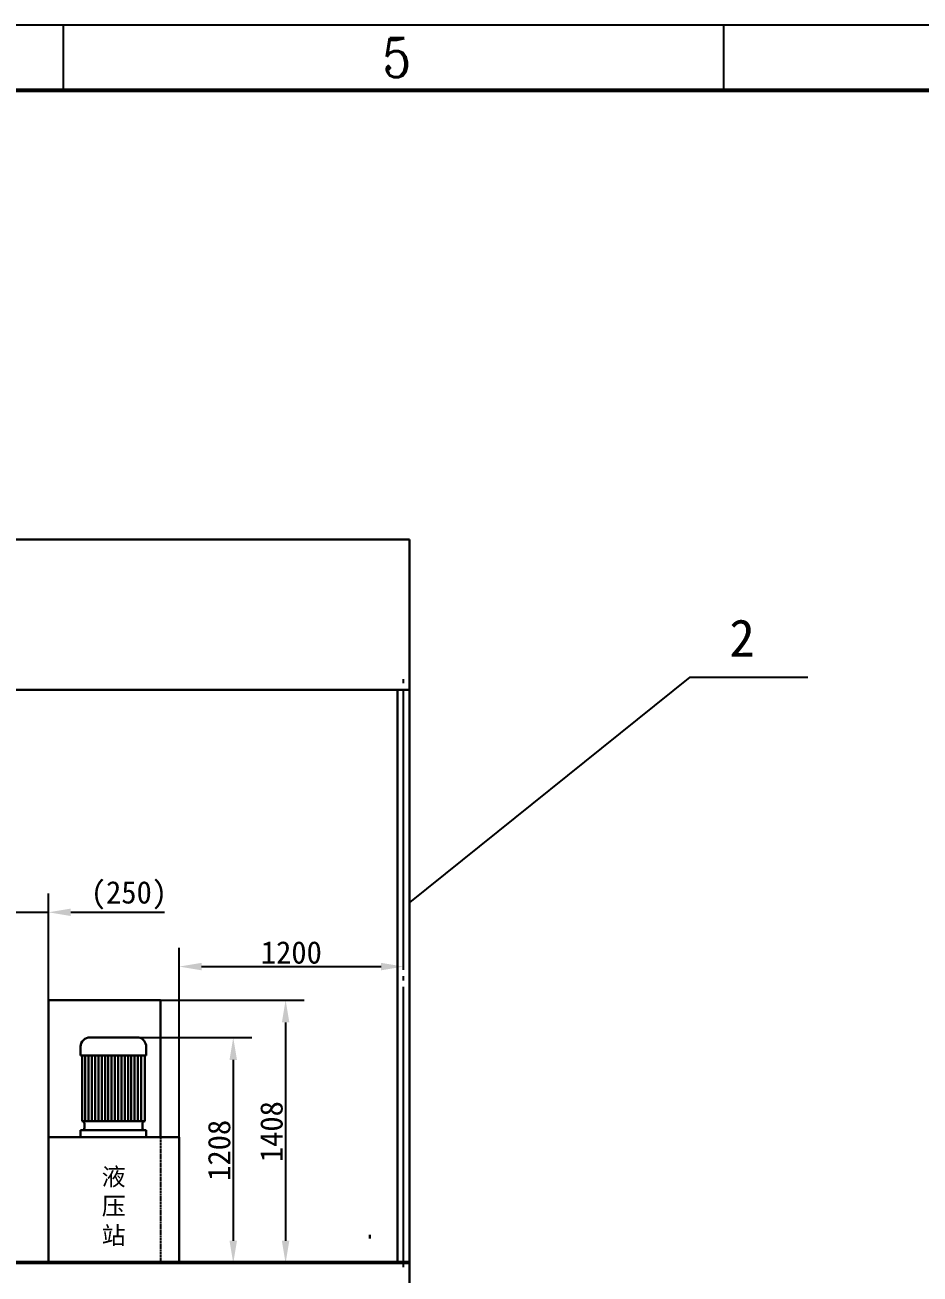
# Model space of a CAD drawing. Header units: millimetres. Extents: x 36943 to 66361, y 17600 to 38376.
# Drawn here: x 51709 to 56498, y 31693 to 38376 of the extents above; entities that cross this region are included whole.
import ezdxf
from ezdxf.enums import TextEntityAlignment as Align

# ---------------------------------------------------------------- set-up
doc = ezdxf.new("R2010")
doc.units = ezdxf.units.MM
doc.header["$PDMODE"] = 34
doc.linetypes.add('ACAD_ISO02W100', pattern=[15, 12, -3])
doc.linetypes.add('JIS_08_50', pattern=[53, 50, -1.125, 0.75, -1.125])
doc.layers.add('01粗实线', color=7, linetype='Continuous', lineweight=30)
doc.layers.add('03虚线', color=3, linetype='ACAD_ISO02W100', lineweight=25)
doc.layers.add('09标注线', color=5, linetype='Continuous')
doc.layers.add('C', color=130, linetype='Continuous')
doc.styles.add('C', font='complex.shx', dxfattribs={"width": 0.85})
doc.styles.add('ST', font='SimSun.ttf')
doc.styles.get("Standard").update_dxf_attribs({"font": 'SimSun.ttf'})
doc.dimstyles.new('ISO-25-50', dxfattribs={"dimtxt": 120, "dimasz": 120, "dimexe": 100, "dimexo": 0, "dimgap": 15, "dimtad": 1, "dimdec": 0, "dimdsep": 46, "dimtxsty": 'Standard', "dimcen": 10, "dimadec": 0, "dimazin": 0, "dimtfac": 1, "dimtdec": 0, "dimtmove": 0, "dimatfit": 3, "dimldrblk": 'CLOSEDBLANK', "dimfxl": 0, "dimarcsym": 0})

# ---------------------------------------------------------------- blocks, each defined once
blk = doc.blocks.new('*D8')
at = {"layer": '09标注线', "color": 0, "lineweight": -2}
for p, q in [((52434.2, 33159.2), (53203.5, 33159.2)), ((53103.5, 33039.2), (53103.5, 31871.2)), ((52534.3, 31751.2), (53203.5, 31751.2))]:
    blk.add_line(p, q, dxfattribs=at)
at = {"layer": '09标注线', "color": 0}
for points in [[(53083.5, 33039.2), (53123.5, 33039.2), (53103.5, 33159.2)], [(53083.5, 31871.2), (53123.5, 31871.2), (53103.5, 31751.2)]]:
    blk.add_solid(points, dxfattribs=at)
at = {"layer": 'Defpoints', "color": 0}
for p in [(52434.2, 33159.2), (52534.3, 31751.2), (53103.5, 31751.2)]:
    blk.add_point(p, dxfattribs=at)
at = {"layer": '09标注线', "color": 0, "insert": (53028.5, 32455.2), "char_height": 120, "attachment_point": 5, "rotation": 90}
blk.add_mtext('1408', dxfattribs=at)
blk = doc.blocks.new('_ClosedBlank')
at = {"color": 0, "linetype": 'ByBlock', "lineweight": -2}
for p, q in [((-1, 0.167), (0, 0)), ((-1, 0.167), (-1, -0.167)), ((0, 0), (-1, -0.167))]:
    blk.add_line(p, q, dxfattribs=at)
blk = doc.blocks.new('*D9')
at = {"layer": '09标注线', "color": 0, "lineweight": -2}
for p, q in [((52317.4, 32959.1), (52923.5, 32959.1)), ((52823.5, 32839.1), (52823.5, 31871.2)), ((52534.3, 31751.2), (52923.5, 31751.2))]:
    blk.add_line(p, q, dxfattribs=at)
at = {"layer": '09标注线', "color": 0}
for points in [[(52803.5, 32839.1), (52843.5, 32839.1), (52823.5, 32959.1)], [(52803.5, 31871.2), (52843.5, 31871.2), (52823.5, 31751.2)]]:
    blk.add_solid(points, dxfattribs=at)
at = {"layer": 'Defpoints', "color": 0}
for p in [(52317.4, 32959.1), (52534.3, 31751.2), (52823.5, 31751.2)]:
    blk.add_point(p, dxfattribs=at)
at = {"layer": '09标注线', "color": 0, "insert": (52748.5, 32355.1), "char_height": 120, "attachment_point": 5, "rotation": 90}
blk.add_mtext('1208', dxfattribs=at)
blk = doc.blocks.new('*D3')
at = {"layer": '09标注线', "color": 0, "lineweight": -2}
for p, q in [((51583.8, 33019.4), (51583.8, 33728.7)), ((51834.2, 31759.2), (51834.2, 33728.7)), ((51463.8, 33628.7), (51343.8, 33628.7)), ((51583.8, 33628.7), (51834.2, 33628.7)), ((51954.2, 33628.7), (52456.2, 33628.7))]:
    blk.add_line(p, q, dxfattribs=at)
at = {"layer": '09标注线', "color": 0}
for points in [[(51463.8, 33648.7), (51463.8, 33608.7), (51583.8, 33628.7)], [(51954.2, 33648.7), (51954.2, 33608.7), (51834.2, 33628.7)]]:
    blk.add_solid(points, dxfattribs=at)
at = {"layer": 'Defpoints', "color": 0}
for p in [(51834.2, 33628.7), (51583.8, 33019.4), (51834.2, 31759.2)]:
    blk.add_point(p, dxfattribs=at)
at = {"layer": '09标注线', "color": 0, "insert": (52265.2, 33719.7), "char_height": 120, "attachment_point": 5}
blk.add_mtext('(250)', dxfattribs=at)
blk = doc.blocks.new('*D20')
at = {"layer": '09标注线', "color": 0, "lineweight": -2}
for p, q in [((52534.3, 32425), (52534.3, 33438.2)), ((53734.3, 33320.3), (53734.3, 33438.2)), ((52654.3, 33338.2), (53614.3, 33338.2))]:
    blk.add_line(p, q, dxfattribs=at)
at = {"layer": '09标注线', "color": 0}
for points in [[(52654.3, 33358.2), (52654.3, 33318.2), (52534.3, 33338.2)], [(53614.3, 33358.2), (53614.3, 33318.2), (53734.3, 33338.2)]]:
    blk.add_solid(points, dxfattribs=at)
at = {"layer": 'Defpoints', "color": 0}
for p in [(53734.3, 33338.2), (53734.3, 33320.3), (52534.3, 32425)]:
    blk.add_point(p, dxfattribs=at)
at = {"layer": '09标注线', "color": 0, "insert": (53134.3, 33413.2), "char_height": 120, "attachment_point": 5}
blk.add_mtext('1200', dxfattribs=at)

msp = doc.modelspace()

# ---------------------------------------------------------------- linework, layer by layer
at = {"color": 1, "lineweight": -3}
for q in [(53765.8, 33681.6), (55897.5, 34886.8)]:
    msp.add_line((55266.2, 34886.8), q, dxfattribs=at)
at = {"lineweight": 30}
for p, q in [((52057, 32959.1), (52317.4, 32959.1)), ((52006.8, 32909.9), (52006.8, 32862.7)), ((52357.6, 32909.9), (52357.6, 32862.7)), ((52006.8, 32862.7), (52357.6, 32862.7)), ((52014.4, 32510.8), (52014.4, 32862.7)), ((52031.9, 32510.8), (52031.9, 32862.7)), ((52049.5, 32510.8), (52049.5, 32862.7)), ((52067.1, 32510.8), (52067.1, 32862.7)), ((52084.7, 32510.8), (52084.7, 32862.7)), ((52102.2, 32510.8), (52102.2, 32862.7)), ((52119.8, 32510.8), (52119.8, 32862.7)), ((52137.4, 32510.8), (52137.4, 32862.7)), ((52155, 32510.8), (52155, 32862.7)), ((52172.5, 32510.8), (52172.5, 32862.7)), ((52190.1, 32510.8), (52190.1, 32862.7)), ((52207.7, 32510.8), (52207.7, 32862.7)), ((52225.3, 32510.8), (52225.3, 32862.7)), ((52242.8, 32510.8), (52242.8, 32862.7)), ((52260.4, 32510.8), (52260.4, 32862.7)), ((52278, 32510.8), (52278, 32862.7)), ((52295.6, 32510.8), (52295.6, 32862.7)), ((52313.1, 32510.8), (52313.1, 32862.7)), ((52330.7, 32510.8), (52330.7, 32862.7)), ((52350.1, 32510.8), (52350.1, 32862.7)), ((52014.4, 32510.8), (52014.9, 32510.8)), ((52014.9, 32510.8), (52349.6, 32510.8)), ((52027.5, 32498.2), (52027.5, 32475.3)), ((52337, 32498.2), (52337, 32475.3)), ((52350.1, 32510.8), (52349.6, 32510.8)), ((51834.2, 31759.2), (51834.2, 32425)), ((51834.2, 32425), (52534.3, 32425)), ((52006.8, 32462.8), (52006.8, 32425)), ((52006.8, 32462.8), (52014.9, 32462.8)), ((52014.9, 32462.8), (52349.6, 32462.8)), ((52357.6, 32462.8), (52349.6, 32462.8)), ((52357.6, 32462.8), (52357.6, 32425)), ((52534.3, 32425), (52534.3, 31759.2)), ((51834.2, 31759.2), (52534.3, 31759.2))]:
    msp.add_line(p, q, dxfattribs=at)
for centre, radius, start, end in [((52055.4, 32910.6), 48.6, 88.03279, 180.81471), ((52307.4, 32909.9), 50.2, 0, 78.54608), ((52014.9, 32498.2), 12.6, 0, 90), ((52349.6, 32498.2), 12.6, 90, 180), ((52014.9, 32475.3), 12.6, 270, 0), ((52349.6, 32475.3), 12.6, 180, 270)]:
    msp.add_arc(centre, radius, start, end, dxfattribs=at)
at = {"layer": '01粗实线'}
for p, q in [((51834.2, 33159.2), (52434.2, 33159.2)), ((51834.2, 31759.2), (51834.2, 33159.2)), ((52434.2, 33159.2), (52434.2, 32425))]:
    msp.add_line(p, q, dxfattribs=at)
at = {"layer": '03虚线'}
msp.add_line((52434.2, 32425), (52434.2, 31759.2), dxfattribs=at)
at = {"layer": '09标注线', "color": 0, "lineweight": 30}
for p, q in [((53765.8, 35622.9), (41887.3, 35622.9)), ((53765.8, 35622.9), (53765.8, 31619.2)), ((41887.3, 34819.2), (53765.8, 34819.2)), ((53702.8, 31759.2), (53702.8, 34819.2)), ((53553.7, 31903.3), (53553.7, 31883.3)), ((53765.8, 31759.2), (41887.3, 31759.2)), ((53765.8, 31751.2), (41887.3, 31751.2))]:
    msp.add_line(p, q, dxfattribs=at)
at = {"layer": '09标注线', "color": 1, "linetype": 'JIS_08_50', "ltscale": 30}
msp.add_line((53734.3, 31730.5), (53734.3, 34910.2), dxfattribs=at)
at = {"layer": 'C', "color": 54}
for p, q in [((51915.6, 38026.7), (51915.6, 38376.4)), ((55448.4, 38026.7), (55448.4, 38376.4))]:
    msp.add_line(p, q, dxfattribs=at)
msp.add_lwpolyline([(36945.3, 17599.9), (36945.3, 38376.4), (66361.3, 38376.4), (66361.3, 17599.9)], close=True, dxfattribs=at)
at = {"layer": 'C', "color": 54, "const_width": 21}
msp.add_lwpolyline([(37819.8, 17949.7), (37819.8, 38026.7), (66011.5, 38026.7), (66011.5, 17949.7)], close=True, dxfattribs=at)

# ---------------------------------------------------------------- texts
at = {"lineweight": -3, "insert": (55478.1, 35196.2), "char_height": 200, "attachment_point": 1}
msp.add_mtext('2', dxfattribs=at)
at = {"insert": (52183.8, 32052), "char_height": 94.1, "width": 768.905, "attachment_point": 5, "style": 'ST'}
msp.add_mtext('液\\P压\\P站', dxfattribs=at)
at = {"layer": 'C', "color": 54, "style": 'C', "width": 0.85}
msp.add_text('5', height=209.9, dxfattribs=at).set_placement((53699.5, 38201.6), align=Align.MIDDLE)

# ---------------------------------------------------------------- dimensions: what is measured, and where the dimension line sits
at = {"layer": '09标注线'}
dim = msp.add_linear_dim(base=(51834.2, 33628.7), p1=(51583.8, 33019.4), p2=(51834.2, 31759.2), text='(<>)', dimstyle='ISO-25-50', dxfattribs=at)
dim.commit()
dim.dimension.update_dxf_attribs({"geometry": '*D3', "text_midpoint": (52265.2, 33628.7), "dimtype": 128})
dim = msp.add_linear_dim(base=(53734.3, 33338.2), p1=(52534.3, 32425), p2=(53734.3, 33320.3), dimstyle='ISO-25-50', dxfattribs=at)
dim.commit()
dim.dimension.update_dxf_attribs({"geometry": '*D20', "text_midpoint": (53134.3, 33413.2)})
for base, p1, picture, middle in [((53103.5, 31751.2), (52434.2, 33159.2), '*D8', (53028.5, 32455.2)), ((52823.5, 31751.2), (52317.4, 32959.1), '*D9', (52748.5, 32355.1))]:
    dim = msp.add_linear_dim(base=base, p1=p1, p2=(52534.3, 31751.2), angle=90, dimstyle='ISO-25-50', dxfattribs=at)
    dim.commit()
    dim.dimension.update_dxf_attribs({"geometry": picture, "text_midpoint": middle})

doc.saveas('drawing.dxf')
